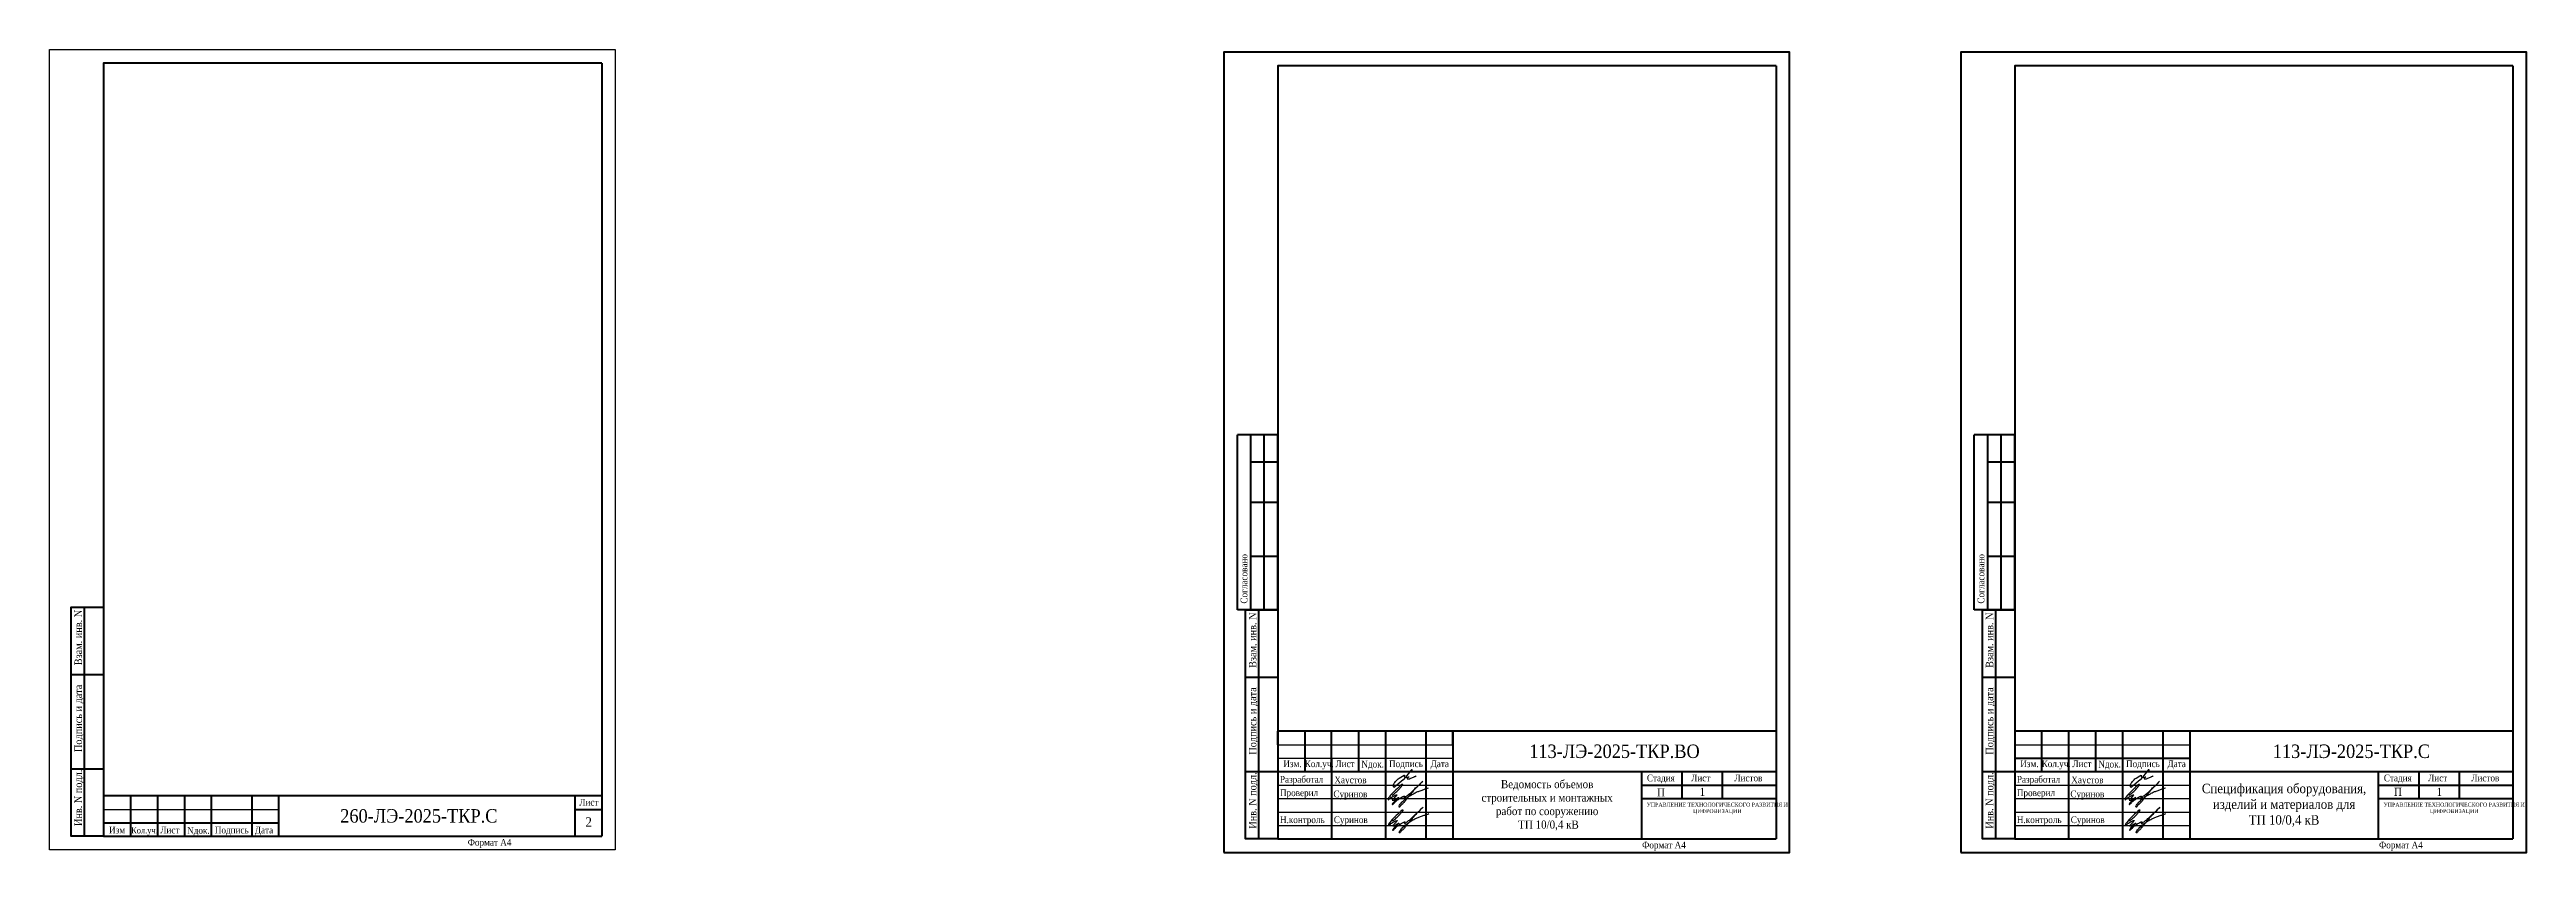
# Model space of a CAD drawing. Header units: millimetres. Extents: x 2174 to 8242, y 1757 to 2055.
# Drawn here: x 7323 to 8242, y 1757 to 2055 of the extents above; entities that cross this region are included whole.
import ezdxf

# ---------------------------------------------------------------- set-up
doc = ezdxf.new("R2010")
doc.units = ezdxf.units.MM
doc.layers.add('П', color=7, linetype='Continuous')
doc.layers.add('Чертеж', color=7, linetype='Continuous')
doc.styles.add('стиль1', font='Times New Roman.ttf', dxfattribs={"width": 0.9, "height": 2})
doc.styles.add('стиль2', font='Times New Roman.ttf', dxfattribs={"width": 0.9, "height": 2.5})

# ---------------------------------------------------------------- blocks, each defined once
blk = doc.blocks.new('Штамп б')
at = {"lineweight": 70}
for points in [[(20, 0), (8, 0), (8, 85), (20, 85)], [(13, 0), (13, 85)], [(8, 60), (20, 60)], [(8, 25), (20, 25)]]:
    blk.add_lwpolyline(points, dxfattribs=at)
at = {"lineweight": 25, "style": 'стиль1', "width": 0.9}
for s, p in [('Взам. инв. N', (12.06, 63.49)), ('Подпись и дата', (12.06, 31.28)), ('Инв. N подл.', (12.06, 3.82))]:
    blk.add_text(s, height=2.8, rotation=90, dxfattribs=at).set_placement(p)
blk = doc.blocks.new('A$C5B0935FB')
at = {"lineweight": 70}
for p, q in [((20, 65), (5, 65)), ((5, 0), (5, 65)), ((10, 55), (10, 65)), ((15, 0), (15, 65)), ((20, 0), (20, 65)), ((10, 40), (10, 55)), ((10, 55), (20, 55)), ((10, 20), (10, 40)), ((10, 40), (20, 40)), ((10, 0), (10, 20)), ((10, 20), (20, 20)), ((10, 0), (5, 0)), ((15, 0), (10, 0)), ((20, 0), (15, 0)), ((15, 0), (15, 0))]:
    blk.add_line(p, q, dxfattribs=at)
at = {"lineweight": 25, "style": 'стиль1', "width": 0.9}
blk.add_text('Согласовано', height=2.5, rotation=90, dxfattribs=at).set_placement((8.72, 2.35))
blk = doc.blocks.new('A$C7F1F469D')
at = {"color": 5, "lineweight": 25}
blk.add_spline([(-0.1, 1.78), (1.34, 2.93), (2.75, 4.33), (3.55, 5.31), (3.81, 5.64), (3.86, 5.8), (3.66, 5.81), (3.25, 5.7), (2.89, 5.36), (-1.09, 1.26), (-1.29, 0.98), (-1.47, 0.67), (-1.59, 0.28), (-1.54, 0.16), (-0.98, 0.55), (-0.42, 1.01), (0.34, 1.44), (1.08, 1.86), (1.69, 1.97), (1.62, 1.83), (1.26, 1.37), (0.56, 0.61), (0.16, 0.22), (0, 0), (0.24, -0.04), (0.82, 0.16), (1.44, 0.58), (2.18, 0.95), (2.33, 1.04), (1.93, 0.58), (1.28, 0.02), (0.64, -0.58), (0.1, -1.31), (-0.06, -1.68), (0.13, -1.59), (0.39, -1.41), (1.23, -0.56), (1.62, -0.16), (2.27, 0.27), (2.82, 0.65), (3.41, 1.04), (3.83, 1.25), (4.1, 1.35), (4.33, 1.44), (4.56, 1.45), (4.6, 1.35), (4.48, 1.19), (4.35, 0.92), (4.39, 0.82), (4.59, 0.91), (5.09, 1.34), (6.19, 2.18), (7.41, 3.21), (8.36, 4.22), (9.62, 5.31), (10.99, 6.68), (11.27, 6.98), (9.83, 5.51), (8.6, 4.26), (7.7, 3.28), (7.2, 2.7), (6.74, 2.12), (6.16, 1.41), (5.49, 0.62), (4.74, -0.34), (3.92, -1.29), (3.19, -1.94), (2.91, -2.31), (2.67, -2.58), (2.52, -2.55), (2.49, -2.26), (2.69, -1.9), (3.27, -1.11), (3.8, -0.52), (4.48, 0.07), (5.33, 0.79), (5.97, 1.29), (6.7, 1.77), (7.56, 2.21), (8.83, 2.91), (10.02, 3.35), (11.36, 3.83), (12.55, 4.24), (13.47, 4.57)], degree=3, dxfattribs=at)
blk = doc.blocks.new('Штамп фамилии')
at = {"layer": 'Чертеж', "color": 5, "lineweight": -2}
blk.add_lwpolyline([(47.77, 1.54), (47.84, 1.67), (47.92, 1.81), (47.96, 1.89), (48, 1.95), (48.03, 2.01), (48.06, 2.07), (48.06, 2.11), (48.06, 2.2), (48.04, 2.25), (48.01, 2.27), (47.96, 2.28), (47.9, 2.28), (47.86, 2.27), (47.81, 2.26), (47.74, 2.22), (47.68, 2.18), (47.62, 2.12), (47.55, 2.01), (45.56, -0.42), (44.71, -1.43), (43.25, -2.74), (41.5, -4.21), (41.39, -4.26), (41.31, -4.24), (41.27, -4.2), (41.23, -4.14), (41.16, -4.02), (41.1, -3.86), (41.09, -3.71), (41.09, -3.56), (41.12, -3.39), (41.16, -3.24), (41.2, -3.15), (41.26, -2.95), (41.35, -2.75), (41.59, -2.39), (41.85, -2.07), (42.44, -1.47), (42.8, -1.12), (43.26, -0.79), (43.84, -0.43), (44.4, -0.08), (45.06, 0.28), (45.14, 0.26), (45.15, 0.23), (45.16, 0.18), (45.1, -0.18), (45.18, -0.33), (45.24, -0.4), (45.3, -0.44), (45.4, -0.5), (45.56, -0.52), (45.76, -0.52), (46.6, -0.47), (46.69, -0.39), (46.75, -0.35), (46.77, -0.37), (46.78, -0.39), (46.77, -0.43), (46.75, -0.46), (46.74, -0.48), (46.69, -0.52), (46.58, -0.6), (46.22, -0.9), (46.18, -0.96), (46.17, -1.01), (46.17, -1.08), (46.2, -1.12), (46.33, -1.13), (46.47, -1.12), (46.89, -1.12), (46.98, -1.11), (47.13, -1.06), (47.33, -0.98), (48.8, -0.39), (48.96, -0.28), (49.11, -0.17), (49.26, -0.09), (49.37, -0.06), (49.51, 0.01)], dxfattribs=at)
at = {"layer": 'Чертеж', "color": 67, "lineweight": -2, "true_color": 0x727430}
for p in [(40.67, -8.99), (40.81, -18.55)]:
    blk.add_blockref('A$C7F1F469D', p, dxfattribs=at)
at = {"color": 7, "char_height": 2.5, "attachment_point": 4, "style": 'стиль1'}
for s, insert, width in [(' Разработал', (-1.9, -1.68), 17), (' Проверил', (-1.9, -6.68), 17), (' Суринов', (17.96, -7.12), 20), ('Хаустов', (19.15, -1.89), 20), (' Н.контроль', (-1.9, -16.68), 17), (' Суринов', (18.1, -16.68), 20)]:
    blk.add_mtext(s, dxfattribs=dict(at, insert=insert, width=width))

msp = doc.modelspace()

# ---------------------------------------------------------------- linework, layer by layer
at = {"lineweight": 70}
msp.add_line((8237.265, 1802.411), (8052.265, 1802.411), dxfattribs=at)
msp.add_line((8237.265, 1802.411), (8052.265, 1802.411), dxfattribs=at)
for points in [[(8237.265, 2049.411), (8052.265, 2049.411), (8052.265, 1762.411)], [(8237.265, 2049.411), (8052.265, 2049.411), (8052.265, 1762.411)], [(8052.265, 1802.411), (8052.265, 1762.411)], [(8062.265, 1802.411), (8062.265, 1787.411)], [(8062.265, 1802.411), (8062.265, 1787.411)], [(8072.265, 1802.411), (8072.265, 1762.411)], [(8072.265, 1802.411), (8072.265, 1762.411)], [(8082.265, 1802.411), (8082.265, 1787.411)], [(8082.265, 1802.411), (8082.265, 1787.411)], [(8092.265, 1802.411), (8092.265, 1762.411)], [(8092.265, 1802.411), (8092.265, 1762.411)], [(8107.265, 1802.411), (8107.265, 1762.411)], [(8107.265, 1802.411), (8107.265, 1762.411)], [(8117.265, 1802.411), (8117.265, 1762.411)], [(8117.265, 1802.411), (8117.265, 1762.411)], [(8052.265, 1792.411), (8117.265, 1792.411)], [(8052.265, 1792.411), (8117.265, 1792.411)], [(8052.265, 1787.411), (8117.265, 1787.411)], [(8052.265, 1787.411), (8117.265, 1787.411)], [(8117.265, 1787.411), (8237.265, 1787.411)], [(8117.265, 1787.411), (8237.265, 1787.411)], [(8187.265, 1787.411), (8187.265, 1762.411)], [(8187.265, 1787.411), (8187.265, 1762.411)], [(8202.265, 1787.411), (8202.265, 1777.411)], [(8202.265, 1787.411), (8202.265, 1777.411)], [(8217.265, 1787.411), (8217.265, 1777.411)], [(8217.265, 1787.411), (8217.265, 1777.411)], [(8187.265, 1782.411), (8237.265, 1782.411)], [(8187.265, 1782.411), (8237.265, 1782.411)], [(8187.265, 1777.411), (8237.265, 1777.411)], [(8187.265, 1777.411), (8237.265, 1777.411)], [(8052.265, 1762.411), (8237.265, 1762.411)], [(8052.265, 1762.411), (8237.265, 1762.411)], [(8052.265, 1762.411), (8237.265, 1762.411)], [(8052.265, 1762.411), (8237.265, 1762.411)]]:
    msp.add_lwpolyline(points, dxfattribs=at)
at = {"lineweight": 30}
for points in [[(8052.265, 1802.411), (8117.265, 1802.411)], [(8052.265, 1802.411), (8117.265, 1802.411)], [(8052.265, 1797.411), (8117.265, 1797.411)], [(8052.265, 1797.411), (8117.265, 1797.411)], [(8052.265, 1787.411), (8117.265, 1787.411)], [(8052.265, 1787.411), (8117.265, 1787.411)], [(8052.265, 1782.411), (8117.265, 1782.411)], [(8052.265, 1782.411), (8117.265, 1782.411)], [(8052.265, 1777.411), (8117.265, 1777.411)], [(8052.265, 1777.411), (8117.265, 1777.411)], [(8052.265, 1772.411), (8117.265, 1772.411)], [(8052.265, 1772.411), (8117.265, 1772.411)], [(8052.265, 1767.411), (8117.265, 1767.411)], [(8052.265, 1767.411), (8117.265, 1767.411)]]:
    msp.add_lwpolyline(points, dxfattribs=at)
at = {"layer": 'П', "lineweight": 30}
msp.add_lwpolyline([(7322.648, 2055.4), (7532.648, 2055.4), (7532.648, 1758.4), (7322.648, 1758.4)], close=True, dxfattribs=at)
at = {"layer": 'П', "lineweight": 70}
for points in [[(7758.662, 1757.411), (7968.662, 1757.411), (7968.662, 2054.411), (7758.662, 2054.411)], [(8032.265, 1757.411), (8242.265, 1757.411), (8242.265, 2054.411), (8032.265, 2054.411)]]:
    msp.add_lwpolyline(points, close=True, dxfattribs=at)
at = {"layer": 'Чертеж', "lineweight": 70}
for p, q in [((7527.648, 2050.4), (7527.648, 1763.4)), ((7527.648, 2050.4), (7527.648, 1763.4)), ((7963.662, 2049.411), (7963.662, 1762.411)), ((8237.265, 2049.411), (8237.265, 1762.411)), ((7342.648, 1818.4), (7342.648, 1763.4)), ((7963.662, 1802.411), (7778.662, 1802.411)), ((7778.662, 1797.411), (7778.662, 1802.411)), ((7798.662, 1787.411), (7798.662, 1802.411)), ((7843.662, 1797.411), (7843.662, 1802.411)), ((7798.662, 1792.411), (7798.662, 1762.411)), ((7527.648, 1778.4), (7342.648, 1778.4)), ((7352.714, 1778.4), (7352.714, 1763.4)), ((7362.714, 1778.4), (7362.714, 1763.4)), ((7372.714, 1778.4), (7372.714, 1763.4)), ((7382.714, 1778.4), (7382.714, 1763.4)), ((7397.714, 1778.4), (7397.714, 1763.4)), ((7407.714, 1778.4), (7407.714, 1763.4)), ((7517.714, 1778.4), (7517.714, 1763.4)), ((7913.662, 1782.411), (7963.662, 1782.411)), ((7342.714, 1768.4), (7407.714, 1768.4)), ((7517.714, 1773.4), (7527.714, 1773.4)), ((7342.714, 1763.4), (7527.714, 1763.4)), ((7407.714, 1763.4), (7527.714, 1763.4))]:
    msp.add_line(p, q, dxfattribs=at)
at = {"layer": 'Чертеж', "lineweight": 30}
for p, q in [((7342.648, 1778.4), (7407.648, 1778.4)), ((7342.714, 1773.4), (7407.714, 1773.4))]:
    msp.add_line(p, q, dxfattribs=at)
at = {"layer": 'Чертеж', "linetype": 'Continuous', "lineweight": 5}
msp.add_lwpolyline([(7322.648, 2055.4), (7532.648, 2055.4), (7532.648, 1758.4), (7322.648, 1758.4)], close=True, dxfattribs=at)
at = {"layer": 'Чертеж', "lineweight": 20}
msp.add_lwpolyline([(7322.648, 1758.4), (7532.648, 1758.4), (7532.648, 2055.4), (7322.648, 2055.4)], close=True, dxfattribs=at)
at = {"layer": 'Чертеж', "lineweight": 70}
for points in [[(7527.648, 2050.4), (7342.648, 2050.4), (7342.648, 1763.4)], [(7963.662, 2049.411), (7778.662, 2049.411), (7778.662, 1762.411)], [(7778.662, 1802.411), (7778.662, 1762.411)], [(7788.662, 1802.411), (7788.662, 1787.411)], [(7808.662, 1802.411), (7808.662, 1787.411)], [(7818.662, 1802.411), (7818.662, 1762.411)], [(7833.662, 1802.411), (7833.662, 1762.411)], [(7843.662, 1802.411), (7843.662, 1762.411)], [(7778.662, 1787.411), (7843.662, 1787.411)], [(7843.662, 1787.411), (7963.662, 1787.411)], [(7913.662, 1787.411), (7913.662, 1762.411)], [(7928.662, 1787.411), (7928.662, 1777.411)], [(7943.662, 1787.411), (7943.662, 1777.411)], [(7913.662, 1777.411), (7963.662, 1777.411)], [(7778.662, 1762.411), (7963.662, 1762.411)]]:
    msp.add_lwpolyline(points, dxfattribs=at)
at = {"layer": 'Чертеж', "lineweight": 30}
for points in [[(7778.662, 1797.411), (7843.662, 1797.411)], [(7778.662, 1792.411), (7843.662, 1792.411)], [(7778.662, 1782.411), (7843.662, 1782.411)], [(7778.662, 1777.411), (7843.662, 1777.411)], [(7778.662, 1777.411), (7843.662, 1777.411)], [(7778.662, 1772.411), (7843.662, 1772.411)], [(7778.662, 1767.411), (7843.662, 1767.411)]]:
    msp.add_lwpolyline(points, dxfattribs=at)

# ---------------------------------------------------------------- block references
for name, p in [('A$C5B0935FB', (7758.662, 1847.411)), ('A$C5B0935FB', (8032.265, 1847.411)), ('Штамп фамилии', (7780.513, 1785.822)), ('Штамп фамилии', (8054.115, 1785.822))]:
    msp.add_blockref(name, p)
at = {"lineweight": 25}
for p in [(7758.662, 1762.411), (8032.265, 1762.411), (8032.265, 1762.411)]:
    msp.add_blockref('Штамп б', p, dxfattribs=at)
at = {"layer": 'Чертеж', "lineweight": 25}
msp.add_blockref('Штамп б', (7322.648, 1763.4), dxfattribs=at)

# ---------------------------------------------------------------- texts
at = {"lineweight": 25, "style": 'стиль1', "width": 0.9}
for s, height, p in [('Изм.', 2.5, (8054.317, 1789.071)), ('Кол.уч.', 2.5, (8062.265, 1789.071)), ('Лист', 2.5, (8073.665, 1789.071)), ('Nдок.', 2.5, (8083.287, 1788.929)), ('Подпись', 2.5, (8093.562, 1789.071)), ('Дата', 2.5, (8108.975, 1789.071)), ('Стадия', 2.5, (8189.312, 1783.81)), ('Лист', 2.5, (8205.733, 1783.81)), ('Листов', 2.5, (8221.778, 1783.81)), ('П', 3, (8193.059, 1778.411)), ('1', 3, (8208.909, 1778.394)), ('Формат А4', 2.5, (8187.525, 1758.938))]:
    msp.add_text(s, height=height, dxfattribs=at).set_placement(p)
at = {"lineweight": 50, "insert": (8152.265, 1774.911), "char_height": 3.5, "width": 70, "attachment_point": 5, "style": 'стиль1'}
msp.add_mtext('Спецификация оборудования, \\Pизделий и материалов для \\PТП 10/0,4 кВ ', dxfattribs=at)
at = {"layer": 'Чертеж', "lineweight": 25, "style": 'стиль1', "width": 0.9}
for s, height, p in [('Изм.', 2.5, (7780.715, 1789.071)), ('Кол.уч.', 2.5, (7788.662, 1789.071)), ('Лист', 2.5, (7800.063, 1789.071)), ('Nдок.', 2.5, (7809.685, 1788.929)), ('Подпись', 2.5, (7819.96, 1789.071)), ('Дата', 2.5, (7835.373, 1789.071)), ('Стадия', 2.5, (7915.71, 1783.81)), ('Лист', 2.5, (7932.131, 1783.81)), ('Листов', 2.5, (7948.175, 1783.81)), ('Лист', 2.5, (7519.326, 1774.799)), ('П', 3, (7919.469, 1778.225)), ('1', 3, (7935.306, 1778.394)), ('Изм', 2.5, (7344.766, 1764.472)), ('Кол.уч.', 2.3, (7352.941, 1764.472)), ('Лист', 2.5, (7363.746, 1764.472)), ('Nдок.', 2.5, (7373.736, 1764.329)), ('Подпись', 2.5, (7384.011, 1764.472)), ('Дата', 2.5, (7398.852, 1764.472)), ('2', 3.5, (7521.627, 1766.939)), ('Формат А4', 2.5, (7477.908, 1759.927)), ('Формат А4', 2.5, (7913.923, 1758.938))]:
    msp.add_text(s, height=height, dxfattribs=at).set_placement(p)
at = {"layer": 'Чертеж', "lineweight": 25, "attachment_point": 5, "style": 'стиль2'}
for s, insert, char_height, width in [('113-ЛЭ-2025-ТКР.ВО', (7903.662, 1794.911), 5, 120), ('113-ЛЭ-2025-ТКР.С', (8177.265, 1794.911), 5, 120), ('{\\H0.8x;УПРАВЛЕНИЕ ТЕХНОЛОГИЧЕСКОГО РАЗВИТИЯ И ЦИФРОВИЗАЦИИ}', (7941.837, 1773.711), 1.8, 54.19561), ('{\\H0.8x;УПРАВЛЕНИЕ ТЕХНОЛОГИЧЕСКОГО РАЗВИТИЯ И ЦИФРОВИЗАЦИИ}', (8215.439, 1773.711), 1.8, 54.19561), ('260-ЛЭ-2025-ТКР.С', (7459.759, 1770.931), 5, 119.88502)]:
    msp.add_mtext(s, dxfattribs=dict(at, insert=insert, char_height=char_height, width=width))
at = {"layer": 'Чертеж', "lineweight": 50, "insert": (7878.662, 1774.911), "char_height": 3, "width": 70, "attachment_point": 5, "style": 'стиль1'}
msp.add_mtext('Ведомость объемов \\Pстроительных и монтажных \\Pработ по сооружению \\P ТП 10/0,4 кВ', dxfattribs=at)

doc.saveas('drawing.dxf')
